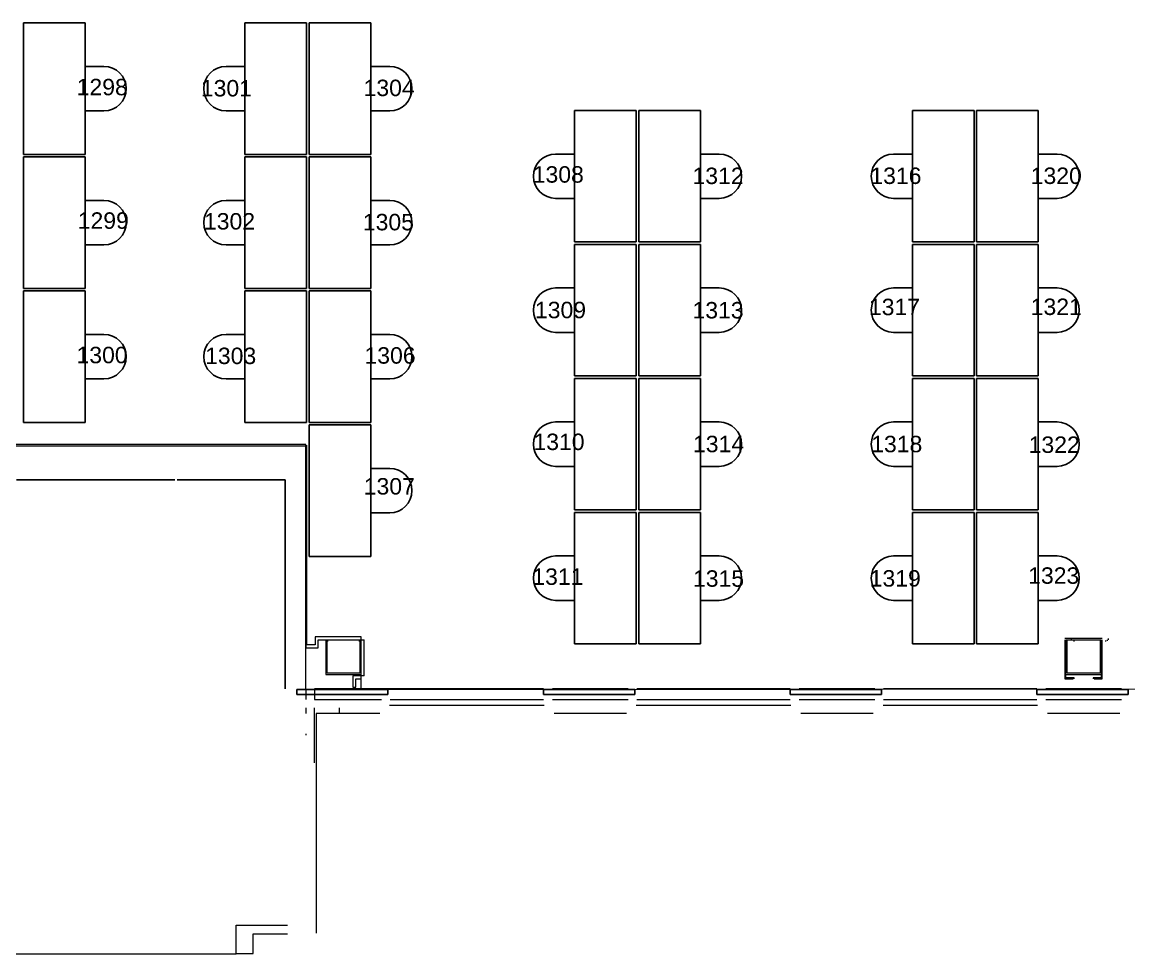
# Model space of a CAD drawing. Header units: millimetres. Extents: x -87 to 119687, y -2887 to 43508.
# Drawn here: x 49356 to 62815, y -2887 to 8448 of the extents above; entities that cross this region are included whole.
import ezdxf

# ---------------------------------------------------------------- set-up
doc = ezdxf.new("R2010")
doc.units = ezdxf.units.MM
for name, color, linetype in [('@_line-plan-furniture', 7, 'Continuous'), ('@_line-plan-walls', 7, 'Continuous'), ('@_text-object-seat', 7, 'Continuous')]:
    doc.layers.add(name, color=color, linetype=linetype)
doc.styles.get("Standard").update_dxf_attribs({"font": 'arial.ttf'})

# ---------------------------------------------------------------- blocks, each defined once
blk = doc.blocks.new('@_floor_10')
at = {"layer": '@_line-plan-furniture'}
for p, q in [((49371, 6839), (49371, 8439)), ((49371, 8439), (50121, 8439)), ((50121, 6839), (50121, 8439)), ((52816, 8439), (52066, 8439)), ((52066, 8439), (52066, 6839)), ((52816, 6839), (52816, 8439)), ((53596, 8439), (52846, 8439)), ((52846, 8439), (52846, 6839)), ((53596, 8439), (53596, 6839)), ((50121, 7909), (50351, 7909)), ((52066, 7909), (51836, 7909)), ((53596, 7909), (53826, 7909)), ((50351, 7369), (50121, 7369)), ((51836, 7369), (52066, 7369)), ((53826, 7369), (53596, 7369)), ((56074, 7374), (56074, 5774)), ((56824, 7374), (56074, 7374)), ((56824, 5774), (56824, 7374)), ((56854, 7374), (57604, 7374)), ((56854, 7374), (56854, 5774)), ((57604, 7374), (57604, 5774)), ((60932, 7374), (60182, 7374)), ((60182, 7374), (60182, 5774)), ((60932, 5774), (60932, 7374)), ((60962, 7374), (61712, 7374)), ((60962, 7374), (60962, 5774)), ((61712, 7374), (61712, 5774)), ((49371, 6839), (50121, 6839)), ((49371, 5209), (49371, 6809)), ((49371, 6809), (50121, 6809)), ((50121, 5209), (50121, 6809)), ((52066, 6839), (52816, 6839)), ((52816, 6809), (52066, 6809)), ((52066, 6809), (52066, 5209)), ((52816, 5209), (52816, 6809)), ((53596, 6839), (52846, 6839)), ((52846, 5209), (52846, 6809)), ((52846, 6809), (53596, 6809)), ((53596, 5209), (53596, 6809)), ((56074, 6844), (55844, 6844)), ((57604, 6844), (57834, 6844)), ((60182, 6844), (59952, 6844)), ((61712, 6844), (61942, 6844)), ((50121, 6279), (50351, 6279)), ((52066, 6279), (51836, 6279)), ((53596, 6279), (53826, 6279)), ((55844, 6304), (56074, 6304)), ((57834, 6304), (57604, 6304)), ((59952, 6304), (60182, 6304)), ((61942, 6304), (61712, 6304)), ((50351, 5739), (50121, 5739)), ((51836, 5739), (52066, 5739)), ((53826, 5739), (53596, 5739)), ((56074, 5774), (56824, 5774)), ((56824, 5744), (56074, 5744)), ((56074, 5744), (56074, 4144)), ((56824, 4144), (56824, 5744)), ((56854, 5774), (57604, 5774)), ((56854, 4144), (56854, 5744)), ((56854, 5744), (57604, 5744)), ((57604, 5744), (57604, 4144)), ((60182, 5774), (60932, 5774)), ((60182, 5744), (60182, 4144)), ((60932, 5744), (60182, 5744)), ((60932, 4144), (60932, 5744)), ((60962, 5774), (61712, 5774)), ((61712, 5744), (60962, 5744)), ((60962, 5744), (60962, 4144)), ((61712, 4144), (61712, 5744)), ((50121, 5209), (49371, 5209)), ((50121, 5179), (49371, 5179)), ((49371, 5179), (49371, 3579)), ((50121, 5179), (50121, 3579)), ((52066, 5209), (52816, 5209)), ((52066, 5179), (52066, 3579)), ((52816, 5179), (52066, 5179)), ((52816, 3579), (52816, 5179)), ((53596, 5209), (52846, 5209)), ((53596, 5179), (52846, 5179)), ((52846, 5179), (52846, 3579)), ((53596, 3579), (53596, 5179)), ((56074, 5214), (55844, 5214)), ((57604, 5214), (57834, 5214)), ((60182, 5214), (59952, 5214)), ((61712, 5214), (61942, 5214)), ((50121, 4649), (50351, 4649)), ((52066, 4649), (51836, 4649)), ((53596, 4649), (53826, 4649)), ((55844, 4674), (56074, 4674)), ((57834, 4674), (57604, 4674)), ((59952, 4674), (60182, 4674)), ((61942, 4674), (61712, 4674)), ((50351, 4109), (50121, 4109)), ((51836, 4109), (52066, 4109)), ((53826, 4109), (53596, 4109)), ((56074, 4144), (56824, 4144)), ((56824, 4114), (56074, 4114)), ((56074, 4114), (56074, 2514)), ((56824, 2514), (56824, 4114)), ((57604, 4144), (56854, 4144)), ((57604, 4114), (56854, 4114)), ((56854, 4114), (56854, 2514)), ((57604, 2514), (57604, 4114)), ((60182, 4144), (60932, 4144)), ((60182, 4114), (60182, 2514)), ((60932, 4114), (60182, 4114)), ((60932, 2514), (60932, 4114)), ((60962, 4144), (61712, 4144)), ((60962, 2514), (60962, 4114)), ((60962, 4114), (61712, 4114)), ((61712, 4114), (61712, 2514)), ((50121, 3579), (49371, 3579)), ((52066, 3579), (52816, 3579)), ((53596, 3579), (52846, 3579)), ((52846, 3549), (53596, 3549)), ((52846, 3549), (52846, 1949)), ((53596, 1949), (53596, 3549)), ((56074, 3584), (55844, 3584)), ((57604, 3584), (57834, 3584)), ((60182, 3584), (59952, 3584)), ((61712, 3584), (61942, 3584)), ((53596, 3019), (53826, 3019)), ((55844, 3044), (56074, 3044)), ((57834, 3044), (57604, 3044)), ((59952, 3044), (60182, 3044)), ((61942, 3044), (61712, 3044)), ((53826, 2479), (53596, 2479)), ((56074, 2514), (56824, 2514)), ((56824, 2484), (56074, 2484)), ((56074, 2484), (56074, 884)), ((56824, 884), (56824, 2484)), ((56854, 2514), (57604, 2514)), ((56854, 884), (56854, 2484)), ((57604, 2484), (56854, 2484)), ((57604, 884), (57604, 2484)), ((60182, 2514), (60932, 2514)), ((60182, 2484), (60182, 884)), ((60932, 2484), (60182, 2484)), ((60932, 884), (60932, 2484)), ((60962, 2514), (61712, 2514)), ((60962, 884), (60962, 2484)), ((61712, 2484), (60962, 2484)), ((61712, 2484), (61712, 884)), ((53596, 1949), (52846, 1949)), ((56074, 1954), (55844, 1954)), ((57604, 1954), (57834, 1954)), ((60182, 1954), (59952, 1954)), ((61712, 1954), (61942, 1954)), ((55844, 1414), (56074, 1414)), ((57834, 1414), (57604, 1414)), ((59952, 1414), (60182, 1414)), ((61942, 1414), (61712, 1414)), ((56074, 884), (56824, 884)), ((56854, 884), (57604, 884)), ((60182, 884), (60932, 884)), ((61712, 884), (60962, 884))]:
    blk.add_line(p, q, dxfattribs=at)
for centre, start, end in [((50351, 7639), 270, 90), ((51836, 7639), 90, 270), ((53826, 7639), 270, 90), ((55844, 6574), 90, 270), ((57834, 6574), 270, 90), ((59952, 6574), 90, 270), ((61942, 6574), 270, 90), ((50351, 6009), 270, 90), ((51836, 6009), 90, 270), ((53826, 6009), 270, 90), ((55844, 4944), 90, 270), ((57834, 4944), 270, 90), ((59952, 4944), 90, 270), ((61942, 4944), 270, 90), ((50351, 4379), 270, 90), ((51836, 4379), 90, 270), ((53826, 4379), 270, 90), ((55844, 3314), 90, 270), ((57834, 3314), 270, 90), ((59952, 3314), 90, 270), ((61942, 3314), 270, 90), ((53826, 2749), 270, 90), ((55844, 1684), 90, 270), ((57834, 1684), 270, 90), ((59952, 1684), 90, 270), ((61942, 1684), 270, 90)]:
    blk.add_arc(centre, 270, start, end, dxfattribs=at)
at = {"layer": '@_line-plan-walls', "lineweight": 18}
for p, q in [((19863, 3293), (52805, 3293)), ((52805, 3293), (52805, 835)), ((52820, 872), (52820, 3301)), ((52920, 972), (52920, 872)), ((53479, 972), (52920, 972)), ((53479, 338), (53479, 972)), ((62492, 948), (62038, 948)), ((62113, 948), (62113, 935)), ((62567, 935), (62567, 948)), ((52805, 835), (52957, 835)), ((52920, 872), (52820, 872)), ((52957, 935), (53516, 935)), ((52957, 835), (52957, 935)), ((53050, 935), (53050, 512)), ((53065, 920), (53078, 920)), ((53065, 527), (53065, 920)), ((53451, 920), (53464, 920)), ((53464, 920), (53464, 527)), ((53516, 495), (53516, 935)), ((62038, 935), (62038, 458)), ((62050, 935), (62479, 935)), ((62050, 471), (62050, 935)), ((62065, 527), (62065, 920)), ((62141, 920), (62154, 920)), ((62464, 920), (62464, 527)), ((62479, 935), (62479, 471)), ((62492, 458), (62492, 935)), ((62526, 920), (62540, 920)), ((62555, 920), (62555, 935)), ((53050, 512), (53479, 512)), ((53464, 527), (53065, 527)), ((53516, 495), (53379, 495)), ((53379, 495), (53379, 358)), ((53416, 458), (53479, 458)), ((53416, 358), (53416, 458)), ((62038, 458), (62138, 458)), ((62050, 512), (62479, 512)), ((62150, 471), (62050, 471)), ((62464, 527), (62065, 527)), ((62150, 458), (62150, 471)), ((62479, 471), (62379, 471)), ((62379, 471), (62379, 458)), ((62392, 458), (62492, 458)), ((53379, 358), (53416, 358))]:
    blk.add_line(p, q, dxfattribs=at)
at = {"layer": '@_line-plan-walls'}
for p, q in [((51212, 2881), (49287, 2881)), ((52555, 2881), (51242, 2881)), ((52555, 338), (52555, 2881)), ((53805, 330), (52695, 330)), ((52695, 330), (52695, 270)), ((52695, 270), (53805, 270)), ((53805, 270), (53805, 330)), ((56805, 330), (55695, 330)), ((55695, 330), (55695, 270)), ((55695, 270), (56805, 270)), ((56805, 270), (56805, 330)), ((59805, 330), (58695, 330)), ((58695, 330), (58695, 270)), ((58695, 270), (59805, 270)), ((59805, 270), (59805, 330)), ((62805, 330), (61695, 330)), ((61695, 330), (61695, 270)), ((61695, 270), (62805, 270)), ((62805, 270), (62805, 330))]:
    blk.add_line(p, q, dxfattribs=at)
at = {"layer": '@_line-plan-walls', "lineweight": 9}
for p, q in [((52910, 327), (52805, 327)), ((52807, 327), (52807, 207)), ((55697, 338), (52910, 338)), ((52910, 338), (52910, 208)), ((56725, 338), (55805, 338)), ((58697, 338), (56832, 338)), ((59725, 338), (58805, 338)), ((61697, 338), (59832, 338)), ((62725, 338), (61805, 338)), ((52910, 208), (53725, 208)), ((53832, 208), (55697, 208)), ((55805, 208), (56725, 208)), ((56832, 208), (58697, 208)), ((58805, 208), (59725, 208)), ((59832, 208), (61697, 208)), ((61805, 208), (62725, 208)), ((52807, 107), (52807, 38)), ((52910, -562), (52910, 107)), ((53705, 38), (52930, 38)), ((52930, 38), (52930, -2637)), ((53210, 107), (53210, 38)), ((55705, 133), (53825, 133)), ((56705, 38), (55825, 38)), ((58705, 133), (56825, 133)), ((59705, 38), (58825, 38)), ((61705, 133), (59825, 133)), ((62705, 38), (61825, 38)), ((52807, -212), (52807, -226)), ((51960, -2887), (51960, -2537)), ((51960, -2537), (52585, -2537)), ((52165, -2882), (52165, -2642)), ((52165, -2642), (52585, -2642)), ((39390, -2887), (51960, -2887)), ((51960, -2882), (52155, -2882)), ((52157, -2882), (52165, -2882))]:
    blk.add_line(p, q, dxfattribs=at)
blk.add_lwpolyline([(75305, 41058), (75305, 41863), (84160, 41888), (84160, 28838), (84842, 28838), (84842, 338), (76326, 283), (76326, 1094), (70671, 1094), (70671, 338), (52805, 327), (52805, 3308), (19863, 3308), (19863, 14436), (20903, 14436), (20903, 16778), (20422, 16778), (20422, 17171), (19785, 17171), (19844, 39927), (24305, 39958)], dxfattribs=at)
at = {"layer": '@_text-object-seat', "char_height": 200, "attachment_point": 5}
for s, insert in [('1298', (50330, 7657)), ('1301', (51840, 7643)), ('1304', (53819, 7647)), ('1308', (55876, 6594)), ('1312', (57819, 6577)), ('1316', (59982, 6578)), ('1320', (61932, 6578)), ('1299', (50343, 6033)), ('1302', (51878, 6024)), ('1305', (53810, 6014)), ('1309', (55903, 4945)), ('1313', (57819, 4942)), ('1317', (59964, 4982)), ('1321', (61932, 4984)), ('1300', (50328, 4397)), ('1303', (51892, 4387)), ('1306', (53830, 4392)), ('1310', (55885, 3341)), ('1314', (57825, 3315)), ('1318', (59992, 3314)), ('1322', (61907, 3306)), ('1307', (53821, 2800)), ('1311', (55871, 1701)), ('1315', (57825, 1678)), ('1319', (59974, 1680)), ('1323', (61901, 1714))]:
    blk.add_mtext(s, dxfattribs=dict(at, insert=insert))

msp = doc.modelspace()

# ---------------------------------------------------------------- block references
msp.add_blockref('@_floor_10', (0, 0))

doc.saveas('drawing.dxf')
